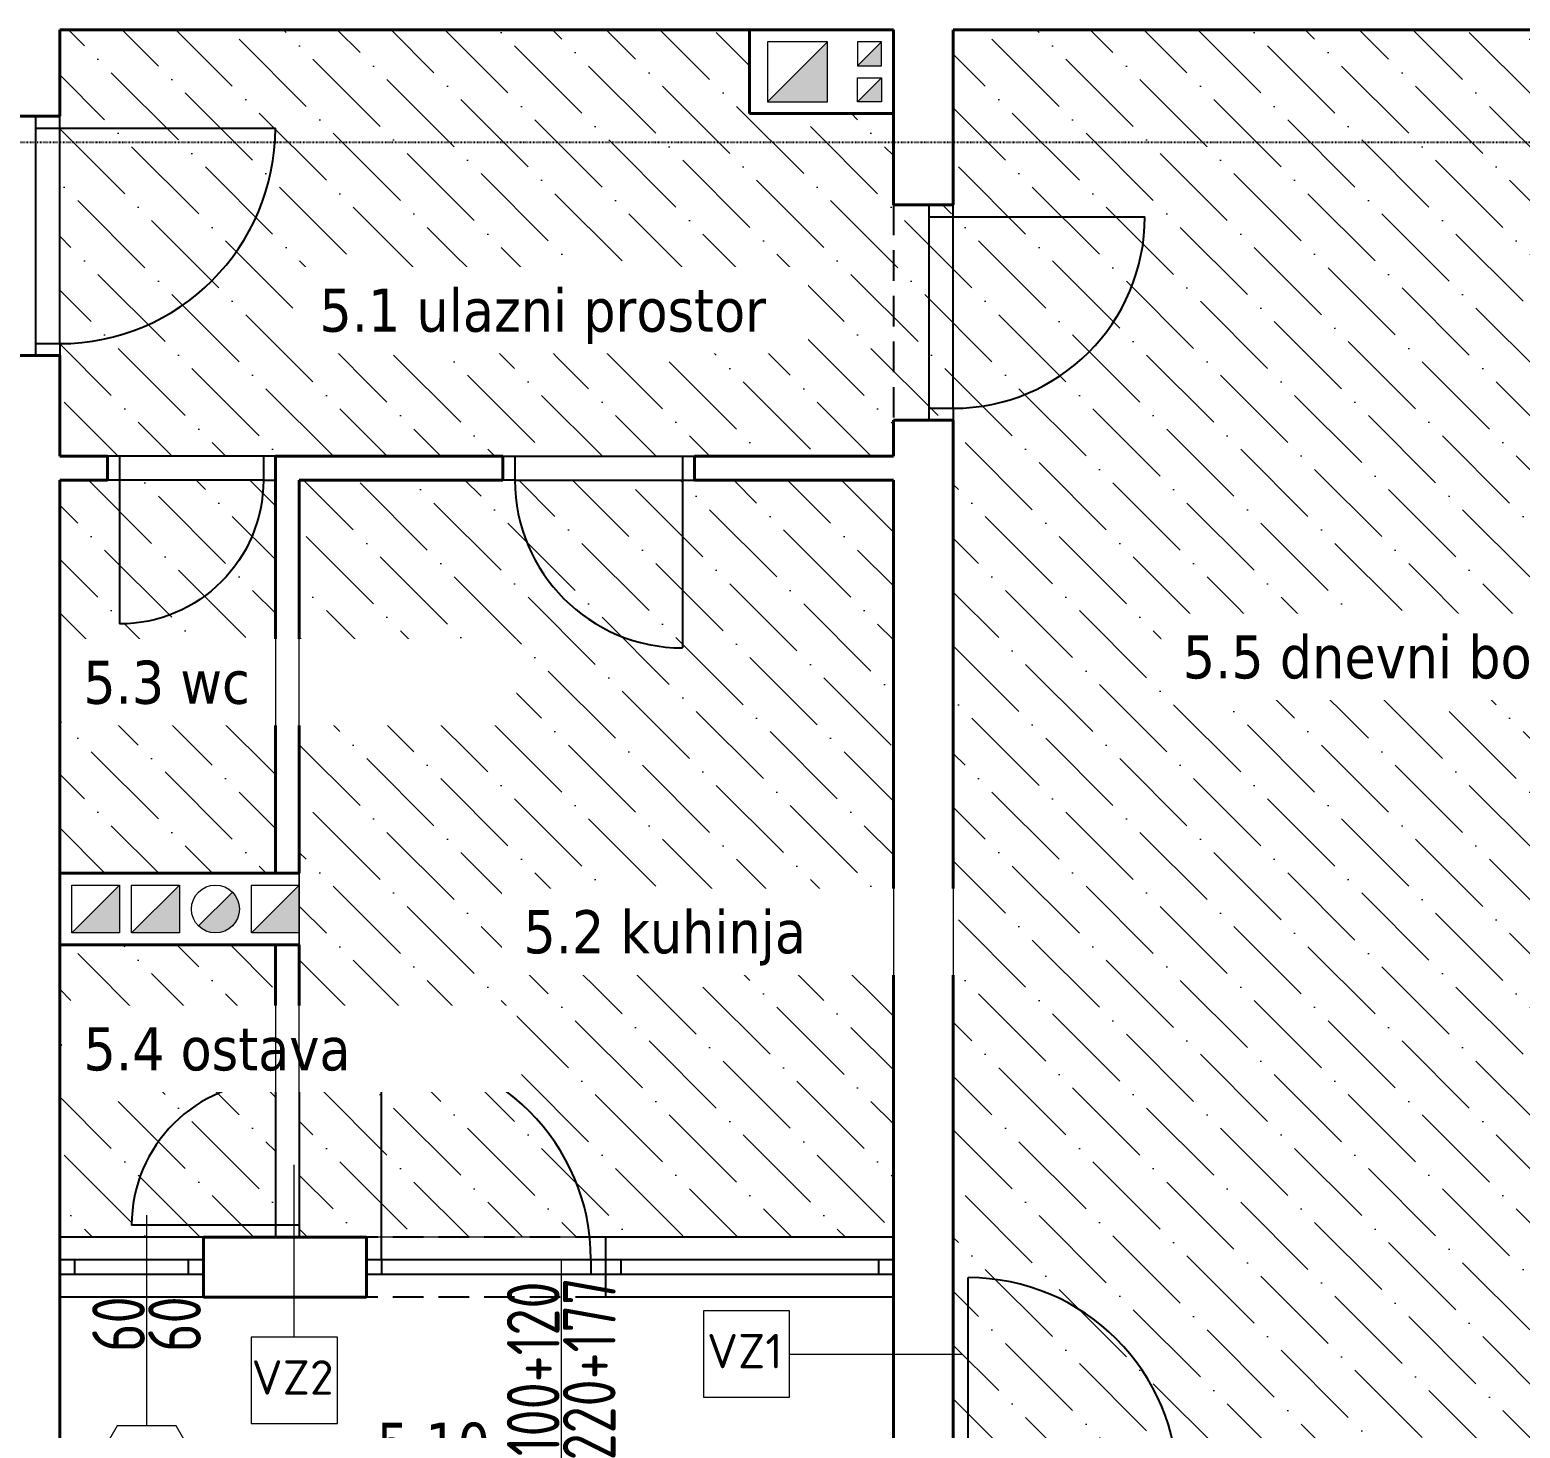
# Model space of a CAD drawing. Header units: millimetres. Extents: x 195897 to 285417, y -229751 to -116129.
# Drawn here: x 216466 to 217088, y -223195 to -222611 of the extents above; entities that cross this region are included whole.
import ezdxf
from ezdxf.enums import TextEntityAlignment as Align

# ---------------------------------------------------------------- set-up
doc = ezdxf.new("R2010")
doc.units = ezdxf.units.MM
for name, pattern in [('ACAD_ISO03W100', [30, 12, -18]), ('HIDDEN', [0.375, 0.25, -0.125]), ('HIDDENX2', [19.05, 12.7, -6.35])]:
    doc.linetypes.add(name, pattern=pattern)
doc.layers.get('0').update_dxf_attribs({"lineweight": 0})
for name, color, linetype, lineweight in [('06-hatch_grijano', 30, 'Continuous', 0), ('07-kote', 70, 'Continuous', 9), ('09-oznaka stavke', 1, 'Continuous', 0), ('5-TX', 113, 'Continuous', 5), ('TP_01 - 0.50', 1, 'Continuous', 40), ('TP_07 - 0.20', 255, 'Continuous', 20)]:
    doc.layers.add(name, color=color, linetype=linetype, lineweight=lineweight)
for name, color, linetype in [('TP_Hatch', 252, 'Continuous'), ('TP_Hidden', 8, 'HIDDENX2'), ('TP_Otvori', 8, 'Continuous'), ('TP_Otvori.block', 8, 'Continuous'), ('zidovi', 1, 'Continuous')]:
    doc.layers.add(name, color=color, linetype=linetype)
doc.styles.add('isocpeur', font='isocpeur.ttf')
doc.styles.add('tahoma10', font='tahoma.ttf', dxfattribs={"height": 2})

# ---------------------------------------------------------------- blocks, each defined once
blk = doc.blocks.new('*U656')
at = {"layer": 'TP_Otvori'}
for p, q in [((5, 0), (5, 90)), ((5, 0), (0, 0)), ((95, 0), (5, 0)), ((5, -10), (5, 0)), ((95, -10), (95, 0)), ((95, 0), (100, 0)), ((100, -10), (0, -10))]:
    blk.add_line(p, q, dxfattribs=at)
blk.add_arc((5, 0), 90, 0.00001, 90.00001, dxfattribs=at)
blk = doc.blocks.new('*U654')
at = {"layer": 'TP_Otvori'}
for p, q in [((5, 0), (5, 80)), ((5, 0), (0, 0)), ((85, 0), (5, 0)), ((5, -10), (5, 0)), ((85, -10), (85, 0)), ((85, 0), (90, 0)), ((90, -10), (0, -10))]:
    blk.add_line(p, q, dxfattribs=at)
blk.add_arc((5, 0), 80, 0.00001, 90.00001, dxfattribs=at)
blk = doc.blocks.new('*U666')
at = {"layer": 'TP_01 - 0.50'}
for p, q in [((0, 0), (0, -30)), ((72, 0), (72, -30))]:
    blk.add_line(p, q, dxfattribs=at)
at = {"layer": 'TP_Otvori'}
for p, q in [((0, 0), (72, 0)), ((0, -11.25), (72, -11.25)), ((7.5, -11.25), (7.5, -18.75)), ((64.5, -11.25), (64.5, -18.75)), ((0, -18.75), (72, -18.75)), ((0, -30), (72, -30))]:
    blk.add_line(p, q, dxfattribs=at)
blk = doc.blocks.new('*U655')
at = {"layer": 'TP_Otvori'}
for p, q in [((5, 0), (5, 70)), ((5, 0), (0, 0)), ((75, 0), (5, 0)), ((5, -10), (5, 0)), ((75, -10), (75, 0)), ((75, 0), (80, 0)), ((80, -10), (0, -10))]:
    blk.add_line(p, q, dxfattribs=at)
blk.add_arc((5, 0), 70, 0.00001, 90.00001, dxfattribs=at)
blk = doc.blocks.new('*U658')
at = {"layer": 'TP_Otvori'}
for p, q in [((5, 0), (5, 60)), ((5, 0), (0, 0)), ((65, 0), (5, 0)), ((5, -10), (5, 0)), ((65, -10), (65, 0)), ((65, 0), (70, 0)), ((70, -10), (0, -10))]:
    blk.add_line(p, q, dxfattribs=at)
blk.add_arc((5, 0), 60, 0.00001, 90.00001, dxfattribs=at)
blk = doc.blocks.new('*U1877')
at = {"ltscale": 0.1}
blk.add_line((-0.125, 0.375), (-0.625, 0.375), dxfattribs=at)
blk.add_lwpolyline([(0.125, 0.5), (0.125, 0.25), (-0.125, 0.25), (-0.125, 0.5)], close=True, dxfattribs=at)
at = {"style": 'isocpeur'}
blk.add_attdef('sl', text='', height=0.1, dxfattribs=at).set_placement((0.005, 0.3336), align=Align.CENTER)
blk = doc.blocks.new('*U511')
at = {"ltscale": 0.1}
blk.add_line((0, 0.5), (0, 1), dxfattribs=at)
blk.add_lwpolyline([(0.125, 0.25), (-0.125, 0.25), (-0.125, 0.5), (0.125, 0.5)], close=True, dxfattribs=at)
at = {"style": 'isocpeur'}
blk.add_attdef('sl', text='', height=0.1, dxfattribs=at).set_placement((0.005, 0.3336), align=Align.CENTER)
blk = doc.blocks.new('*U1894')
blk.add_lwpolyline([(0, 31.05), (0, -59.18)])
blk.add_lwpolyline([(-12.61, -59.18), (-25.22, -81.02), (-12.61, -102.86), (12.61, -102.86), (25.22, -81.02), (12.61, -59.18)], close=True)
at = {"style": 'isocpeur', "width": 0.75}
for tag, p in [('SIR', (-12, -15.62)), ('VIS', (12, -15.62))]:
    blk.add_attdef(tag, text='', height=15, rotation=90, dxfattribs=at).set_placement(p, align=Align.MIDDLE)
blk.add_attdef('BR', text='', height=20, dxfattribs=at).set_placement((0, -81.02), align=Align.MIDDLE_CENTER)

msp = doc.modelspace()

# ---------------------------------------------------------------- hatches: boundary and pattern name
at = {"layer": '06-hatch_grijano'}
h = msp.add_hatch(dxfattribs=at)
h.set_pattern_fill('ANSI36', color=256, scale=5, angle=270, style=0)
h.paths.add_polyline_path([(216568.44, -222963.03), (216478.44, -222963.03), (216478.44, -222799.03), (216568.44, -222799.03)], flags=17)
h.paths.add_polyline_path([(216482.28, -222902.35), (216563.34, -222902.35), (216563.34, -222863.47), (216482.28, -222863.47)], flags=24)
h = msp.add_hatch(dxfattribs=at)
h.set_pattern_fill('ANSI36', color=256, scale=5, angle=270, style=0)
h.paths.add_polyline_path([(216578.44, -222799.03), (216826.44, -222799.03), (216826.44, -223115.03), (216578.44, -223115.03)], flags=17)
h.paths.add_polyline_path([(216666, -223006.93), (216796.63, -223006.93), (216796.63, -222968.05), (216666, -222968.05)], flags=24)
h.paths.add_polyline_path([(216482.36, -223055), (216604.72, -223055), (216604.72, -223016.11), (216482.36, -223016.11)], flags=24)
h = msp.add_hatch(dxfattribs=at)
h.set_pattern_fill('ANSI36', color=256, scale=5, angle=270, style=0)
h.paths.add_polyline_path([(216478.44, -222993.03), (216568.44, -222993.03), (216568.44, -223115.03), (216478.44, -223115.03)])
h.paths.add_polyline_path([(216482.36, -223055), (216604.72, -223055), (216604.72, -223016.11), (216482.36, -223016.11)], flags=24)
at = {"layer": 'TP_07 - 0.20'}
h = msp.add_hatch(color=256, dxfattribs=at)
h.dxf.hatch_style = 1
h.paths.add_polyline_path([(216773.94, -222641.03), (216798.94, -222641.03), (216798.94, -222616.03)])
h = msp.add_hatch(color=256, dxfattribs=at)
h.dxf.hatch_style = 1
h.paths.add_polyline_path([(216821.44, -222616.03), (216811.44, -222626.03), (216821.44, -222626.03)])
h.paths.add_polyline_path([(216811.44, -222641.03), (216821.44, -222641.03), (216821.44, -222631.03)])
at = {"layer": 'TP_Hatch'}
h = msp.add_hatch(color=256, dxfattribs=at)
h.dxf.hatch_style = 1
h.paths.add_polyline_path([(216503.44, -222988.03), (216503.44, -222968.03), (216483.44, -222988.03)])
h = msp.add_hatch(color=256, dxfattribs=at)
h.dxf.hatch_style = 1
h.paths.add_polyline_path([(216528.44, -222988.03), (216528.44, -222968.03), (216508.44, -222988.03)])
h = msp.add_hatch(color=256, dxfattribs=at)
h.dxf.hatch_style = 1
edge = h.paths.add_edge_path()
edge.add_arc((216543.44, -222978.03), 10, 225, 270)
edge.add_arc((216543.44, -222978.03), 10, 270, 360)
edge.add_arc((216543.44, -222978.03), 10, 0, 45)
edge.add_line((216550.51, -222970.96), (216536.37, -222985.1))
h = msp.add_hatch(color=256, dxfattribs=at)
h.dxf.hatch_style = 1
h.paths.add_polyline_path([(216578.44, -222988.03), (216578.44, -222968.03), (216558.44, -222988.03)])

# ---------------------------------------------------------------- linework, layer by layer
at = {"layer": 'TP_01 - 0.50'}
for p, q in [((216478.44, -222611.03), (216826.44, -222611.03)), ((216478.44, -222647.03), (216478.44, -222611.03)), ((216766.44, -222646.03), (216766.44, -222611.03)), ((216826.44, -222684.03), (216826.44, -222611.03)), ((216851.44, -222611.03), (217121.44, -222611.03)), ((216851.44, -222684.03), (216851.44, -222611.03)), ((216478.44, -222647.03), (216453.44, -222647.03)), ((216826.44, -222646.03), (216766.44, -222646.03)), ((216826.44, -222684.03), (216851.44, -222684.03)), ((216478.44, -222747.03), (216453.44, -222747.03)), ((216478.44, -222789.03), (216478.44, -222747.03)), ((216826.44, -222789.03), (216826.44, -222774.03)), ((216826.44, -222774.03), (216851.44, -222774.03)), ((216851.44, -223210.03), (216851.44, -222774.03)), ((216478.44, -222789.03), (216498.44, -222789.03)), ((216498.44, -222799.03), (216498.44, -222789.03)), ((216568.44, -222789.03), (216663.44, -222789.03)), ((216568.44, -222799.03), (216568.44, -222789.03)), ((216663.44, -222799.03), (216663.44, -222789.03)), ((216743.44, -222789.03), (216826.44, -222789.03)), ((216743.44, -222799.03), (216743.44, -222789.03)), ((216478.44, -222799.03), (216498.44, -222799.03)), ((216478.44, -222980.03), (216478.44, -222799.03)), ((216568.44, -222963.03), (216568.44, -222799.03)), ((216578.44, -222799.03), (216663.44, -222799.03)), ((216578.44, -222963.03), (216578.44, -222799.03)), ((216743.44, -222799.03), (216826.44, -222799.03)), ((216826.44, -223250.03), (216826.44, -222799.03)), ((216478.44, -222970.03), (216478.44, -222963.03)), ((216478.44, -222963.03), (216578.44, -222963.03)), ((216478.44, -223115.03), (216478.44, -222980.03)), ((216578.44, -222993.03), (216478.44, -222993.03)), ((216568.44, -223045.03), (216568.44, -222993.03)), ((216578.44, -223045.03), (216578.44, -222993.03)), ((216578.44, -223045.03), (216568.44, -223045.03)), ((216478.44, -223140.03), (216478.44, -223115.03)), ((216538.44, -223115.03), (216568.44, -223115.03)), ((216538.44, -223140.03), (216538.44, -223115.03)), ((216578.44, -223115.03), (216568.44, -223115.03)), ((216578.44, -223115.03), (216606.44, -223115.03)), ((216606.44, -223140.03), (216606.44, -223115.03)), ((216478.44, -223255.03), (216478.44, -223140.03)), ((216538.44, -223140.03), (216606.44, -223140.03))]:
    msp.add_line(p, q, dxfattribs=at)
at = {"layer": 'TP_07 - 0.20'}
for p, q in [((216798.94, -222616.03), (216773.94, -222641.03)), ((216821.44, -222616.03), (216811.44, -222626.03)), ((216821.44, -222631.03), (216811.44, -222641.03)), ((216578.44, -222963.03), (216578.44, -222993.03)), ((216503.44, -222968.03), (216483.44, -222988.03)), ((216528.44, -222968.03), (216508.44, -222988.03)), ((216550.51, -222970.96), (216536.37, -222985.1)), ((216578.44, -222968.03), (216558.44, -222988.03))]:
    msp.add_line(p, q, dxfattribs=at)
for points in [[(216798.94, -222616.03), (216773.94, -222616.03), (216773.94, -222641.03), (216798.94, -222641.03)], [(216821.44, -222616.03), (216811.44, -222616.03), (216811.44, -222626.03), (216821.44, -222626.03)], [(216821.44, -222641.03), (216811.44, -222641.03), (216811.44, -222631.03), (216821.44, -222631.03)], [(216483.44, -222968.03), (216503.44, -222968.03), (216503.44, -222988.03), (216483.44, -222988.03)], [(216508.44, -222968.03), (216528.44, -222968.03), (216528.44, -222988.03), (216508.44, -222988.03)], [(216558.44, -222968.03), (216578.44, -222968.03), (216578.44, -222988.03), (216558.44, -222988.03)]]:
    msp.add_lwpolyline(points, close=True, dxfattribs=at)
msp.add_circle((216543.44, -222978.03), 10, dxfattribs=at)
at = {"layer": 'TP_Hidden'}
for p, q in [((216826.44, -222684.03), (216826.44, -222774.03)), ((216706.44, -223115.03), (216606.44, -223115.03)), ((216706.44, -223140.03), (216606.44, -223140.03))]:
    msp.add_line(p, q, dxfattribs=at)
at = {"layer": 'TP_Otvori'}
for p, q in [((216612.69, -223124.41), (216612.69, -223036.91)), ((216706.44, -223140.03), (216706.44, -223115.03)), ((216826.44, -223115.03), (216706.44, -223115.03)), ((216706.44, -223124.41), (216606.44, -223124.41)), ((216612.69, -223124.41), (216612.69, -223130.66)), ((216700.19, -223124.41), (216700.19, -223130.66)), ((216826.44, -223124.41), (216706.44, -223124.41)), ((216712.69, -223124.41), (216712.69, -223130.66)), ((216820.19, -223124.41), (216820.19, -223130.66)), ((216706.44, -223130.66), (216606.44, -223130.66)), ((216826.44, -223130.66), (216706.44, -223130.66)), ((216857.69, -223219.41), (216857.69, -223131.91)), ((216826.44, -223140.03), (216706.44, -223140.03))]:
    msp.add_line(p, q, dxfattribs=at)
for centre in [(216612.69, -223124.41), (216857.69, -223219.41)]:
    msp.add_arc(centre, 87.5, 0, 90, dxfattribs=at)
at = {"layer": 'zidovi', "linetype": 'ACAD_ISO03W100', "ltscale": 0.02}
msp.add_line((217738.31, -222658.09), (214855.78, -222658.09), dxfattribs=at)

# ---------------------------------------------------------------- block references
at = {"layer": '09-oznaka stavke', "linetype": 'HIDDEN', "ltscale": 50}
ref = msp.add_blockref('*U1894', (216514.69, -223136.11), dxfattribs=dict(at, xscale=0.9750000000000001, yscale=0.9750000000000001, zscale=0.9750000000000001, rotation=0.001792447738893826))
ref.add_attrib('SIR', '60', dxfattribs={"layer": '0', "height": 22, "rotation": 90.00179, "style": 'isocpeur', "width": 0.75}).set_placement((216502.99, -223151.34), align=Align.MIDDLE)
ref.add_attrib('VIS', '60', dxfattribs={"layer": '0', "height": 22, "rotation": 90.00179, "style": 'isocpeur', "width": 0.75}).set_placement((216526.39, -223151.33), align=Align.MIDDLE)
at = {"layer": '5-TX'}
ref = msp.add_blockref('*U511', (216576.34, -223228.81), dxfattribs=dict(at, xscale=-144.0000000000024, yscale=144.0000000000024, zscale=144.0000000000024, rotation=0.0001386217754983932))
ref.add_attrib('sl', 'VZ2', dxfattribs={"layer": '0', "height": 14.4, "rotation": 0.00014, "style": 'isocpeur'}).set_placement((216575.62, -223180.77), align=Align.CENTER)
at = {"layer": 'TP_Otvori.block'}
for name, p, rotation in [('*U656', (216478.44, -222647.03), 270), ('*U654', (216851.44, -222684.03), 270), ('*U655', (216743.44, -222799.03), 180), ('*U658', (216568.44, -223115.03), 89.99999999999997)]:
    msp.add_blockref(name, p, dxfattribs=dict(at, rotation=rotation))
at = {"layer": 'TP_Otvori.block', "xscale": -1, "rotation": 180}
msp.add_blockref('*U658', (216498.44, -222799.03), dxfattribs=at)
at = {"layer": 'TP_Otvori.block', "xscale": 0.8333333856529689, "yscale": 0.8333333856529689, "zscale": 0.8333333856529689, "rotation": 180}
msp.add_blockref('*U666', (216538.44, -223140.03), dxfattribs=at)

# ---------------------------------------------------------------- texts
at = {"layer": '07-kote', "linetype": 'ByBlock', "ltscale": 5, "insert": (216610.77, -223192.44), "char_height": 18, "attachment_point": 1, "style": 'tahoma10', "bg_fill": 2}
msp.add_mtext_dynamic_manual_height_columns('5.10', width=171.7931, gutter_width=10, heights=[2.54], dxfattribs=at)

# ---------------------------------------------------------------- next in the draw order: hatches: boundary and pattern name
at = {"layer": '06-hatch_grijano'}
h = msp.add_hatch(dxfattribs=at)
h.set_pattern_fill('ANSI36', color=256, scale=5, angle=270, style=0)
h.paths.add_polyline_path([(216766.44, -222611.03), (216478.44, -222611.03), (216478.44, -222789.03), (216826.44, -222789.03), (216826.44, -222774.03), (216851.44, -222774.03), (216851.44, -223210.03), (217199.44, -223210.03), (217199.44, -222799.03), (217121.44, -222799.03), (217121.44, -222611.03), (216851.44, -222611.03), (216851.44, -222684.03), (216826.44, -222684.03), (216826.44, -222646.03), (216766.44, -222646.03)])
h.paths.add_polyline_path([(216941.25, -222892.19), (217159.77, -222892.19), (217159.77, -222853.3), (216941.25, -222853.3)], flags=24)
h.paths.add_polyline_path([(216580.84, -222747.46), (216780.5, -222747.46), (216780.5, -222708.58), (216580.84, -222708.58)], flags=24)
h.paths.add_polyline_path([(216666, -223006.93), (216796.63, -223006.93), (216796.63, -222968.05), (216666, -222968.05)], flags=25)
h.paths.add_polyline_path([(216482.28, -222902.35), (216563.34, -222902.35), (216563.34, -222863.47), (216482.28, -222863.47)], flags=25)
h.paths.add_polyline_path([(216482.36, -223055), (216604.72, -223055), (216604.72, -223016.11), (216482.36, -223016.11)], flags=25)

# ---------------------------------------------------------------- next in the draw order: block references
at = {"layer": '09-oznaka stavke', "linetype": 'HIDDEN', "ltscale": 50}
ref = msp.add_blockref('*U1894', (216687.78, -223154.74), dxfattribs=dict(at, xscale=0.9750000000000001, yscale=0.9750000000000001, zscale=0.9750000000000001, rotation=0.001792447738893826))
ref.add_attrib('SIR', '100+120', dxfattribs={"layer": '0', "height": 22, "rotation": 90.00179, "style": 'isocpeur', "width": 0.75}).set_placement((216676.08, -223169.97), align=Align.MIDDLE)
ref.add_attrib('VIS', '220+177', dxfattribs={"layer": '0', "height": 22, "rotation": 90.00179, "style": 'isocpeur', "width": 0.75}).set_placement((216699.48, -223169.97), align=Align.MIDDLE)
at = {"layer": '5-TX'}
ref = msp.add_blockref('*U1877', (216765.13, -223217.81), dxfattribs=dict(at, xscale=-144.0000000000024, yscale=144.0000000000024, zscale=144.0000000000024, rotation=0.0001386217754983932))
ref.add_attrib('sl', 'VZ1', dxfattribs={"layer": '0', "height": 14.4, "rotation": 0.00014, "style": 'isocpeur'}).set_placement((216764.41, -223169.77), align=Align.CENTER)

# ---------------------------------------------------------------- next in the draw order: texts
at = {"layer": '07-kote', "linetype": 'ByBlock', "ltscale": 5, "char_height": 18, "attachment_point": 1, "style": 'tahoma10', "bg_fill": 2}
for s, width, heights, insert in [('\\pt90;5.1 ulazni prostor ', 194.9579, [68.21], (216586.84, -222719.04)), ('\\pt90;5.5 dnevni boravak ', 254.2104, [2.54], (216947.25, -222863.76)), ('\\pt90;5.3 wc ', 171.7931, [2.54], (216488.28, -222874.37)), ('\\pt90;5.2 kuhinja ', 171.7931, [2.54], (216672, -222978.51)), ('\\pt90;5.4 ostava ', 171.7931, [2.54], (216488.36, -223027.38))]:
    msp.add_mtext_dynamic_manual_height_columns(s, width=width, gutter_width=10, heights=heights, dxfattribs=dict(at, insert=insert))

# ---------------------------------------------------------------- next in the draw order: linework, layer by layer
at = {"layer": '06-hatch_grijano', "linetype": 'ByBlock', "ltscale": 5}
msp.add_lwpolyline([(216766.44, -222611.03), (216478.44, -222611.03), (216478.44, -222789.03), (216826.44, -222789.03), (216826.44, -222774.03), (216851.44, -222774.03), (216851.44, -223210.03), (217199.44, -223210.03), (217199.44, -222799.03), (217121.44, -222799.03), (217121.44, -222611.03), (216851.44, -222611.03), (216851.44, -222684.03), (216826.44, -222684.03), (216826.44, -222646.03), (216766.44, -222646.03), (216766.44, -222611.03)], dxfattribs=at)
for points in [[(216568.44, -222963.03), (216478.44, -222963.03), (216478.44, -222799.03), (216568.44, -222799.03)], [(216578.44, -222799.03), (216826.44, -222799.03), (216826.44, -223115.03), (216578.44, -223115.03)], [(216478.44, -222993.03), (216568.44, -222993.03), (216568.44, -223115.03), (216478.44, -223115.03)]]:
    msp.add_lwpolyline(points, close=True, dxfattribs=at)

doc.saveas('drawing.dxf')
